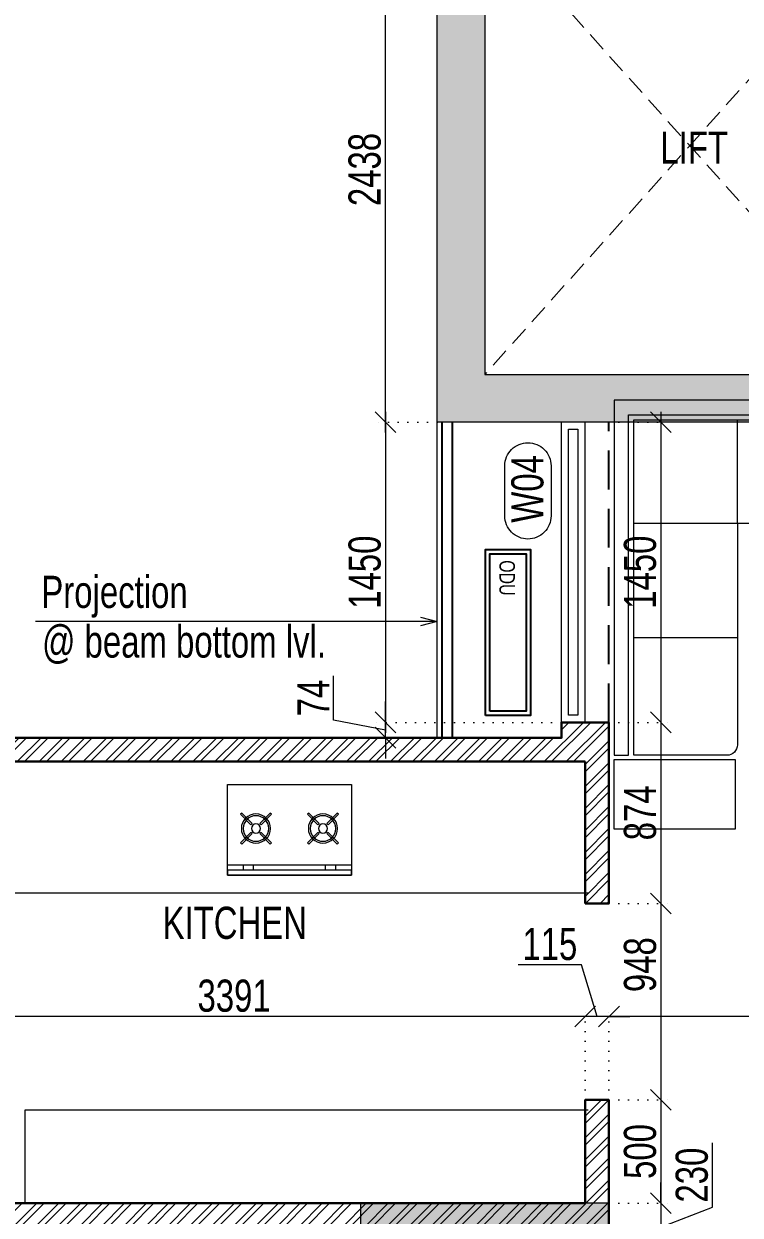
# Model space of a CAD drawing. Header units: inches. Extents: x 785882 to 928568, y 496782 to 576896.
# Drawn here: x 865376 to 868836, y 547754 to 553506 of the extents above; entities that cross this region are included whole.
import ezdxf
from ezdxf.enums import TextEntityAlignment as Align

# ---------------------------------------------------------------- set-up
doc = ezdxf.new("R2010")
doc.units = ezdxf.units.IN
doc.header["$LTSCALE"] = 750
doc.header["$MEASUREMENT"] = 0
for name, pattern in [('DOT', [0.25, 0, -0.25]), ('HIDDEN', [0.375, 0.25, -0.125]), ('HIDDEN2', [0.1875, 0.125, -0.0625])]:
    doc.linetypes.add(name, pattern=pattern)
for name, color, linetype, lineweight in [('COLUMN', 5, 'Continuous', 13), ('DIMENSION WORKING-MSA', 222, 'Continuous', 13), ('DOTTED LINE-MSA', 3, 'HIDDEN2', 13), ('ELE-04-MSA', 139, 'Continuous', 15), ('FURNITURE-MSA', 251, 'Continuous', 5), ('TEXT DETAIL-MSA', 212, 'Continuous', 13), ('TEXT ROOM NAME-MSA', 210, 'Continuous', 13), ('WALL HATCH-MSA', 251, 'Continuous', 9), ('WALL-MSA', 32, 'Continuous', 30), ('WINDOE NO-MAS', 4, 'Continuous', 9), ('WINDOW-MSA', 50, 'Continuous', 13)]:
    doc.layers.add(name, color=color, linetype=linetype, lineweight=lineweight)
doc.layers.add('ELE-02-MSA', color=4, linetype='Continuous')
doc.layers.add('R.C.C HATCH-MSA', color=250, linetype='Continuous')
doc.styles.add('125', font='swisscl.ttf', dxfattribs={"height": 125})
doc.styles.add('AR', font='swisscl.ttf')
doc.styles.add('ARIAL', font='swisscl.ttf', dxfattribs={"height": 360})
doc.styles.add('Arial Narrow', font='swisscl.ttf', dxfattribs={"height": 150})
doc.styles.add('Arial-Reg', font='swisscl.ttf', dxfattribs={"height": 155})
doc.styles.add('Arial-Reg+0.8Sc', font='swisscl.ttf')
doc.styles.add('MtXpl_Swis721_LtCn_B', font='swisscl.ttf')
doc.dimstyles.new('100 K.T', dxfattribs={"dimtxt": 360, "dimasz": 80, "dimexe": 0.18, "dimexo": 0.0625, "dimgap": 1, "dimtad": 1, "dimdec": 0, "dimzin": 0, "dimdsep": 46, "dimtxsty": 'ARIAL', "dimblk": 'DOT', "dimcen": 0.09, "dimse1": 1, "dimse2": 1, "dimclrd": 50, "dimclrt": 256, "dimadec": 0, "dimazin": 0, "dimtfac": 1, "dimtdec": 0, "dimtofl": 0, "dimtmove": 1, "dimatfit": 0, "dimfxl": 1, "dimtolj": 1, "dimtzin": 0, "dimlwd": -1, "dimarcsym": 0})
doc.dimstyles.new('WORKING DIM', dxfattribs={"dimtxt": 155, "dimasz": 100, "dimexe": 50, "dimexo": 0, "dimgap": 20, "dimtad": 1, "dimdec": 0, "dimzin": 0, "dimdsep": 46, "dimtxsty": 'AR', "dimblk": 'OBLIQUE', "dimcen": 0.09, "dimdle": 50, "dimclrd": 256, "dimclre": 250, "dimclrt": 256, "dimadec": 0, "dimazin": 0, "dimtfac": 1, "dimtdec": 0, "dimtofl": 0, "dimtmove": 1, "dimatfit": 0, "dimfxl": 1, "dimtolj": 1, "dimtzin": 0, "dimlwd": -1, "dimlwe": -1, "dimarcsym": 0})
pattern_1 = [(45, (36976.4, 0), (-53.0330086, 53.0330086), []), (45, (37011.755, 0), (-53.0330086, 53.0330086), [])]

# ---------------------------------------------------------------- blocks, each defined once
blk = doc.blocks.new('BLOCK-G & H TYPICAL COLOUMN')
at = {"layer": 'R.C.C HATCH-MSA'}
h = blk.add_hatch(color=256, dxfattribs=at)
h.dxf.hatch_style = 1
h.paths.add_polyline_path([(172697.62, -104207.75), (172688.57, -104207.75), (172688.57, -104255), (172697.62, -104255)])
h.paths.add_polyline_path([(172327.12, -104207.75), (172336.18, -104207.75), (172336.18, -104255), (172327.12, -104255)])
h.paths.add_polyline_path([(172819.88, -104207.75), (172819.88, -104216.81), (172867.12, -104216.81), (172867.12, -104207.75)])
h.paths.add_polyline_path([(172204.87, -104207.75), (172204.87, -104216.81), (172157.62, -104216.81), (172157.62, -104207.75)])
h.paths.add_polyline_path([(172561.18, -104240.06), (172552.12, -104240.06), (172552.12, -104287.31), (172561.18, -104287.31)])
h.paths.add_polyline_path([(172463.57, -104240.06), (172472.62, -104240.06), (172472.62, -104287.31), (172463.57, -104287.31)])
h.paths.add_polyline_path([(172177.87, -104422.2), (172177.87, -104431.25), (172130.62, -104431.25), (172130.62, -104422.2)])
h.paths.add_polyline_path([(172894.12, -104422.2), (172894.12, -104431.25), (172846.88, -104431.25), (172846.88, -104422.2)])
h.paths.add_polyline_path([(172336.12, -104486.75), (172336.12, -104495.81), (172288.87, -104495.81), (172288.87, -104486.75)])
h.paths.add_polyline_path([(172202.62, -104543.75), (172202.62, -104552.81), (172155.37, -104552.81), (172155.37, -104543.75)])
h.paths.add_polyline_path([(172822.13, -104543.75), (172822.13, -104552.81), (172869.37, -104552.81), (172869.37, -104543.75)])
h.paths.add_polyline_path([(172516.9, -104495.81), (172507.85, -104495.81), (172507.85, -104448.56), (172516.9, -104448.56)])
h.paths.add_polyline_path([(172697.62, -104104.25), (172688.57, -104104.25), (172688.57, -104057.01), (172697.62, -104057.01)])
h.paths.add_polyline_path([(172327.12, -104104.25), (172336.18, -104104.25), (172336.18, -104057.01), (172327.12, -104057.01)])
h.paths.add_polyline_path([(172819.88, -104104.25), (172819.88, -104095.2), (172867.12, -104095.2), (172867.12, -104104.25)])
h.paths.add_polyline_path([(172204.87, -104104.25), (172204.87, -104095.2), (172157.62, -104095.2), (172157.62, -104104.25)])
h.paths.add_polyline_path([(172561.18, -104071.94), (172552.12, -104071.94), (172552.12, -104024.7), (172561.18, -104024.7)])
h.paths.add_polyline_path([(172463.57, -104071.94), (172472.62, -104071.94), (172472.62, -104024.7), (172463.57, -104024.7)])
h.paths.add_polyline_path([(172177.87, -103889.81), (172177.87, -103880.75), (172130.62, -103880.75), (172130.62, -103889.81)])
h.paths.add_polyline_path([(172894.12, -103889.81), (172894.12, -103880.75), (172846.88, -103880.75), (172846.88, -103889.81)])
h.paths.add_polyline_path([(172336.12, -103825.25), (172336.12, -103816.2), (172288.87, -103816.2), (172288.87, -103825.25)])
h.paths.add_polyline_path([(172202.62, -103768.25), (172202.62, -103759.2), (172155.37, -103759.2), (172155.37, -103768.25)])
h.paths.add_polyline_path([(172822.13, -103768.25), (172822.13, -103759.2), (172869.37, -103759.2), (172869.37, -103768.25)])
h.paths.add_polyline_path([(172516.9, -103816.2), (172507.85, -103816.2), (172507.85, -103863.44), (172516.9, -103863.44)])
h.paths.add_polyline_path([(172548.37, -103699.31), (172548.37, -103690.25), (172595.62, -103690.25), (172595.62, -103699.31)])
h.paths.add_polyline_path([(172476.37, -103699.31), (172476.37, -103690.25), (172429.13, -103690.25), (172429.13, -103699.31)])
h.paths.add_polyline_path([(172726.82, -103612.31), (172726.82, -103603.25), (172774.06, -103603.25), (172774.06, -103612.31)])
h.paths.add_polyline_path([(172297.93, -103612.31), (172297.93, -103603.25), (172250.69, -103603.25), (172250.69, -103612.31)])
h.paths.add_polyline_path([(172920.37, -103523.81), (172920.37, -103514.75), (172857.56, -103514.75), (172857.56, -103523.81)])
h.paths.add_polyline_path([(172104.37, -103523.81), (172104.37, -103514.75), (172167.19, -103514.75), (172167.19, -103523.81)])
h.paths.add_polyline_path([(172476.37, -103492.94), (172467.32, -103492.94), (172467.32, -103445.7), (172476.37, -103445.7)])
h.paths.add_polyline_path([(172548.37, -103492.94), (172557.43, -103492.94), (172557.43, -103445.7), (172548.37, -103445.7)])
h.paths.add_polyline_path([(172663.43, -103454.75), (172759.5, -103454.75), (172759.5, -103349.7), (172663.43, -103349.7), (172663.43, -103358.75), (172750.44, -103358.75), (172750.44, -103445.7), (172663.43, -103445.7)])
h.paths.add_polyline_path([(172361.32, -103454.75), (172265.25, -103454.75), (172265.25, -103349.7), (172361.32, -103349.7), (172361.32, -103358.75), (172274.31, -103358.75), (172274.31, -103445.7), (172361.32, -103445.7)])
h.paths.add_polyline_path([(172428.37, -103358.75), (172419.32, -103358.75), (172419.32, -103311.51), (172428.37, -103311.51)])
h.paths.add_polyline_path([(172428.37, -103132.74), (172419.32, -103132.74), (172419.32, -103179.99), (172428.37, -103179.99)])
h.paths.add_polyline_path([(172151.62, -103286.75), (172151.62, -103277.7), (172104.37, -103277.7), (172104.37, -103286.75)])
h.paths.add_polyline_path([(172245.43, -103162.74), (172245.43, -103153.68), (172198.19, -103153.68), (172198.19, -103162.74)])
h.paths.add_polyline_path([(172428.37, -103021.25), (172419.32, -103021.25), (172419.32, -103068.5), (172428.37, -103068.5)])
h.paths.add_polyline_path([(172245.43, -102997.25), (172236.37, -102997.25), (172236.37, -103044.5), (172245.43, -103044.5)])
h.paths.add_polyline_path([(172104.37, -102997.25), (172104.37, -103006.31), (172151.62, -103006.31), (172151.62, -102997.25)])
h.paths.add_polyline_path([(172596.37, -103358.75), (172605.43, -103358.75), (172605.43, -103311.51), (172596.37, -103311.51)])
h.paths.add_polyline_path([(172596.37, -103132.74), (172605.43, -103132.74), (172605.43, -103179.99), (172596.37, -103179.99)])
h.paths.add_polyline_path([(172873.13, -103286.75), (172873.13, -103277.7), (172920.37, -103277.7), (172920.37, -103286.75)])
h.paths.add_polyline_path([(172779.32, -103162.74), (172779.32, -103153.68), (172826.56, -103153.68), (172826.56, -103162.74)])
h.paths.add_polyline_path([(172596.37, -103021.25), (172605.43, -103021.25), (172605.43, -103068.5), (172596.37, -103068.5)])
h.paths.add_polyline_path([(172779.32, -102997.25), (172788.37, -102997.25), (172788.37, -103044.5), (172779.32, -103044.5)])
h.paths.add_polyline_path([(172920.37, -102997.25), (172920.37, -103006.31), (172873.13, -103006.31), (172873.13, -102997.25)])
h.paths.add_polyline_path([(172548.37, -104612.7), (172548.37, -104621.75), (172595.62, -104621.75), (172595.62, -104612.7)])
h.paths.add_polyline_path([(172476.37, -104612.7), (172476.37, -104621.75), (172429.13, -104621.75), (172429.13, -104612.7)])
h.paths.add_polyline_path([(172297.93, -104699.7), (172297.93, -104708.75), (172250.69, -104708.75), (172250.69, -104699.7)])
h.paths.add_polyline_path([(172104.37, -104788.2), (172104.37, -104797.25), (172167.19, -104797.25), (172167.19, -104788.2)])
h.paths.add_polyline_path([(172726.82, -104699.7), (172726.82, -104708.75), (172774.06, -104708.75), (172774.06, -104699.7)])
h.paths.add_polyline_path([(172920.37, -104788.2), (172920.37, -104797.25), (172857.56, -104797.25), (172857.56, -104788.2)])
h.paths.add_polyline_path([(172476.37, -104819.06), (172467.32, -104819.06), (172467.32, -104866.31), (172476.37, -104866.31)])
h.paths.add_polyline_path([(172548.37, -104819.06), (172557.43, -104819.06), (172557.43, -104866.31), (172548.37, -104866.31)])
h.paths.add_polyline_path([(172663.43, -104857.25), (172759.5, -104857.25), (172759.5, -104962.31), (172663.43, -104962.31), (172663.43, -104953.25), (172750.44, -104953.25), (172750.44, -104866.31), (172663.43, -104866.31)])
h.paths.add_polyline_path([(172361.32, -104857.25), (172265.25, -104857.25), (172265.25, -104962.31), (172361.32, -104962.31), (172361.32, -104953.25), (172274.31, -104953.25), (172274.31, -104866.31), (172361.32, -104866.31)])
h.paths.add_polyline_path([(172428.37, -104953.25), (172419.32, -104953.25), (172419.32, -105000.5), (172428.37, -105000.5)])
h.paths.add_polyline_path([(172428.37, -105178.31), (172419.32, -105178.31), (172419.32, -105131.06), (172428.37, -105131.06)])
h.paths.add_polyline_path([(172151.62, -105025.25), (172151.62, -105034.31), (172104.37, -105034.31), (172104.37, -105025.25)])
h.paths.add_polyline_path([(172245.43, -105072.5), (172236.37, -105072.5), (172236.37, -105025.25), (172245.43, -105025.25)])
h.paths.add_polyline_path([(172428.37, -105290.75), (172419.32, -105290.75), (172419.32, -105243.51), (172428.37, -105243.51)])
h.paths.add_polyline_path([(172245.43, -105314.75), (172236.37, -105314.75), (172236.37, -105267.51), (172245.43, -105267.51)])
h.paths.add_polyline_path([(172104.37, -105277.35), (172113.43, -105277.35), (172113.43, -105314.75), (172104.37, -105314.75)])
h.paths.add_polyline_path([(172596.37, -104953.25), (172605.43, -104953.25), (172605.43, -105000.5), (172596.37, -105000.5)])
h.paths.add_polyline_path([(172596.37, -105178.31), (172605.43, -105178.31), (172605.43, -105131.06), (172596.37, -105131.06)])
h.paths.add_polyline_path([(172873.13, -105025.25), (172873.13, -105034.31), (172920.37, -105034.31), (172920.37, -105025.25)])
h.paths.add_polyline_path([(172788.37, -105025.25), (172779.32, -105025.25), (172779.32, -105072.5), (172788.37, -105072.5)])
h.paths.add_polyline_path([(172596.37, -105290.75), (172605.43, -105290.75), (172605.43, -105243.51), (172596.37, -105243.51)])
h.paths.add_polyline_path([(172779.32, -105314.75), (172788.37, -105314.75), (172788.37, -105267.51), (172779.32, -105267.51)])
h.paths.add_polyline_path([(172911.32, -105314.75), (172920.37, -105314.75), (172920.37, -105277.35), (172911.32, -105277.35)])
h.paths.add_polyline_path([(172688.63, -104486.75), (172688.63, -104495.81), (172735.87, -104495.81), (172735.87, -104486.75)])
h.paths.add_polyline_path([(172688.63, -103825.25), (172688.63, -103816.2), (172735.87, -103816.2), (172735.87, -103825.25)])
at = {"layer": 'COLUMN'}
for points in [[(172361.32, -103454.75), (172265.25, -103454.75), (172265.25, -103349.7), (172361.32, -103349.7), (172361.32, -103358.75), (172274.31, -103358.75), (172274.31, -103445.7), (172361.32, -103445.7)], [(172297.93, -103612.31), (172297.93, -103603.25), (172250.69, -103603.25), (172250.69, -103612.31)]]:
    blk.add_lwpolyline(points, close=True, dxfattribs=at)
blk = doc.blocks.new('_Dot')
at = {"linetype": 'ByBlock', "lineweight": -2}
blk.add_line((-0.5, 0), (-1, 0), dxfattribs=at)
at = {"linetype": 'ByBlock', "const_width": 0.5}
blk.add_lwpolyline([(-0.25, 0, 1), (0.25, 0, 1)], format="xyb", close=True, dxfattribs=at)
blk = doc.blocks.new('STUV')
at = {"layer": 'FURNITURE-MSA'}
for p, q in [((168.7, 0, 0), (168.7, -600, 0)), ((-81.5, -69.6), (-75.3, -63.3)), ((-31.4, -119.7), (-81.5, -69.6)), ((-75.3, -63.3), (-25.2, -113.4)), ((-25.2, -113.4), (-31.4, -119.7)), ((11.8, -113.4), (61.9, -63.3)), ((18.1, -119.7), (11.8, -113.4)), ((68.2, -69.6), (18.1, -119.7)), ((61.9, -63.3), (68.2, -69.6)), ((168.7, -75.9, 0), (193.7, -75.9, 0)), ((-81.5, -206.8), (-31.4, -156.7)), ((-25.2, -162.9), (-75.3, -213)), ((-31.4, -156.7), (-25.2, -162.9)), ((11.8, -162.9), (18.1, -156.7)), ((61.9, -213), (11.8, -162.9)), ((18.1, -156.7), (68.2, -206.8)), ((193.7, -125.7, 0), (168.7, -125.7, 0)), ((-75.3, -213), (-81.5, -206.8)), ((68.2, -206.8), (61.9, -213)), ((-81.5, -393.2), (-75.3, -387)), ((-31.4, -443.3), (-81.5, -393.2)), ((-75.3, -387), (-25.2, -437.1)), ((11.8, -437.1), (61.9, -387)), ((68.2, -393.2), (18.1, -443.3)), ((61.9, -387), (68.2, -393.2)), ((-25.2, -437.1), (-31.4, -443.3)), ((18.1, -443.3), (11.8, -437.1)), ((-81.5, -530.4), (-31.4, -480.3)), ((-25.2, -486.6), (-75.3, -536.7)), ((-31.4, -480.3), (-25.2, -486.6)), ((11.8, -486.6), (18.1, -480.3)), ((61.9, -536.7), (11.8, -486.6)), ((18.1, -480.3), (68.2, -530.4)), ((193.7, -474.3, 0), (168.7, -474.3, 0)), ((-75.3, -536.7), (-81.5, -530.4)), ((68.2, -530.4), (61.9, -536.7)), ((193.7, -524.1, 0), (168.7, -524.1, 0))]:
    blk.add_line(p, q, dxfattribs=at)
for points in [[(-218.6, -600), (218.6, -600), (218.6, 0), (-218.6, 0)], [(218.6, -600), (193.7, -600), (193.7, 0), (218.6, 0)]]:
    blk.add_lwpolyline(points, close=True, dxfattribs=at)
for centre, radius in [((-6.7, -138.2), 70.6), ((-6.7, -138.2), 61.8), ((-6.7, -138.2), 22.1), ((-6.7, -461.8), 70.6), ((-6.7, -461.8), 61.8), ((-6.7, -461.8), 22.1)]:
    blk.add_circle(centre, radius, dxfattribs=at)
blk = doc.blocks.new('A$Caebde61c')
at = {"layer": 'FURNITURE-MSA'}
for p, q in [((5536.3, -12110.5, 0), (5536.3, -11610.5, 0)), ((5536.3, -12110.5, 0), (5036.3, -12110.5, 0)), ((5536.3, -12661.8, 0), (5036.3, -12661.8, 0)), ((4816.3, -13894.5), (1395.4, -13894.5)), ((4816.3, -14942.4), (2095.4, -14942.4)), ((2095.4, -14942.4), (2095.4, -15392.4))]:
    blk.add_line(p, q, dxfattribs=at)
for points in [[(4941, -13229.1), (5011.3, -13229.1), (5011.3, -11585.5), (7736.3, -11585.5), (7736.3, -11515.5), (4941.3, -11515.5)], [(5526, -13249.1), (5526, -13585.5), (4941, -13585.5), (4941, -13249.1)]]:
    blk.add_lwpolyline(points, close=True, dxfattribs=at)
blk.add_lwpolyline([(5036.3, -11610.5), (7736.3, -11610.5), (7736.3, -12060.5, -0.414214), (7686.3, -12110.5), (5536.3, -12110.5), (5536.3, -13179.1, -0.414214), (5486.3, -13229.1), (5036.3, -13229.1), (5036.3, -11610.5)], format="xyb", dxfattribs=at)
at = {"layer": 'FURNITURE-MSA', "xscale": -1, "rotation": 90}
blk.add_blockref('STUV', (3073.2, -13589.8, 0), dxfattribs=at)
blk = doc.blocks.new('Win-Tag-03')
blk.add_lwpolyline([(-130, 120), (130, 120, -0.414214), (250, 0), (250, 0, -0.414214), (130, -120), (-130, -120, -0.414214), (-250, 0), (-250, 0, -0.414214)], format="xyb", close=True)
blk = doc.blocks.new('A$Cbea8c011')
at = {"layer": 'ELE-02-MSA', "elevation": 0}
for points in [[(400, -108.3), (-400, -108.3), (-400, 108.3), (400, 108.3)], [(380, -88.3), (-380, -88.3), (-380, 88.3), (380, 88.3)]]:
    blk.add_lwpolyline(points, close=True, dxfattribs=at)
at = {"layer": 'TEXT DETAIL-MSA', "style": 'Arial Narrow'}
blk.add_text('ODU', height=75, dxfattribs=at).set_placement((-349.2, -41.5, 0))
blk = doc.blocks.new('_Oblique')
at = {"color": 0, "linetype": 'ByBlock', "lineweight": -2}
blk.add_line((-0.5, -0.5), (0.5, 0.5), dxfattribs=at)
blk = doc.blocks.new('*D2146')
at = {"layer": 'Defpoints', "color": 0, "ltscale": 0.25, "transparency": 16777216}
for p in [(861785.9, 554021.9), (866038.7, 554021.9), (862685.9, 550059.5)]:
    blk.add_point(p, dxfattribs=at)
at = {"layer": 'DIMENSION WORKING-MSA', "ltscale": 0.25, "transparency": 16777216}
blk.add_line((861785.9, 550009.5), (861785.9, 554071.9), dxfattribs=at)
at = {"layer": 'DIMENSION WORKING-MSA', "color": 250, "linetype": 'DOT', "ltscale": 0.25, "transparency": 16777216}
for p, q in [((866038.7, 554021.9), (861735.9, 554021.9)), ((862685.9, 550059.5), (861735.9, 550059.5))]:
    blk.add_line(p, q, dxfattribs=at)
at = {"layer": 'DIMENSION WORKING-MSA', "ltscale": 0.25, "transparency": 16777216, "xscale": 100, "yscale": 100, "zscale": 100}
for p, rotation in [((861785.9, 554021.9), 90), ((861785.9, 550059.5), 270)]:
    blk.add_blockref('_Oblique', p, dxfattribs=dict(at, rotation=rotation))
at = {"layer": 'DIMENSION WORKING-MSA', "ltscale": 0.25, "transparency": 16777216, "insert": (861686.4, 552040.7), "char_height": 155, "attachment_point": 5, "rotation": 90, "style": 'AR'}
blk.add_mtext('\\A1;3962', dxfattribs=at)
blk = doc.blocks.new('*D2127')
at = {"layer": 'Defpoints', "color": 0, "ltscale": 0.25, "transparency": 16777216}
for p in [(861135.9, 554021.9), (866038.7, 554021.9), (862685.9, 550059.5)]:
    blk.add_point(p, dxfattribs=at)
at = {"layer": 'DIMENSION WORKING-MSA', "ltscale": 0.25, "transparency": 16777216}
blk.add_line((861135.9, 550009.5), (861135.9, 554071.9), dxfattribs=at)
at = {"layer": 'DIMENSION WORKING-MSA', "color": 250, "linetype": 'DOT', "ltscale": 0.25, "transparency": 16777216}
for p, q in [((866038.7, 554021.9), (861085.9, 554021.9)), ((862685.9, 550059.5), (861085.9, 550059.5))]:
    blk.add_line(p, q, dxfattribs=at)
at = {"layer": 'DIMENSION WORKING-MSA', "ltscale": 0.25, "transparency": 16777216, "xscale": 100, "yscale": 100, "zscale": 100}
for p, rotation in [((861135.9, 554021.9), 90), ((861135.9, 550059.5), 270)]:
    blk.add_blockref('_Oblique', p, dxfattribs=dict(at, rotation=rotation))
at = {"layer": 'DIMENSION WORKING-MSA', "ltscale": 0.25, "transparency": 16777216, "insert": (861036.4, 552040.7), "char_height": 155, "attachment_point": 5, "rotation": 90, "style": 'AR'}
blk.add_mtext('\\A1;3962', dxfattribs=at)
blk = doc.blocks.new('*D2046')
at = {"layer": 'Defpoints', "color": 0, "ltscale": 0.25, "transparency": 16777216}
for p in [(868202.2, 551583.5), (868202.2, 550133.5), (868452.2, 550133.5)]:
    blk.add_point(p, dxfattribs=at)
at = {"layer": 'DIMENSION WORKING-MSA', "ltscale": 0.25, "transparency": 16777216}
blk.add_line((868452.2, 551633.5), (868452.2, 550083.5), dxfattribs=at)
at = {"layer": 'DIMENSION WORKING-MSA', "color": 250, "linetype": 'DOT', "ltscale": 0.25, "transparency": 16777216}
for p, q in [((868202.2, 551583.5), (868502.2, 551583.5)), ((868202.2, 550133.5), (868502.2, 550133.5))]:
    blk.add_line(p, q, dxfattribs=at)
at = {"layer": 'DIMENSION WORKING-MSA', "ltscale": 0.25, "transparency": 16777216, "xscale": 100, "yscale": 100, "zscale": 100}
for p, rotation in [((868452.2, 551583.5), 90), ((868452.2, 550133.5), 270)]:
    blk.add_blockref('_Oblique', p, dxfattribs=dict(at, rotation=rotation))
at = {"layer": 'DIMENSION WORKING-MSA', "ltscale": 0.25, "transparency": 16777216, "insert": (868352.8, 550858.5), "char_height": 155, "attachment_point": 5, "rotation": 90, "style": 'AR'}
blk.add_mtext('\\A1;1450', dxfattribs=at)
blk = doc.blocks.new('*D2047')
at = {"layer": 'Defpoints', "color": 0, "ltscale": 0.25, "transparency": 16777216}
for p in [(868202.2, 550133.5), (868202.2, 549259.5), (868452.2, 549259.5)]:
    blk.add_point(p, dxfattribs=at)
at = {"layer": 'DIMENSION WORKING-MSA', "color": 250, "linetype": 'DOT', "ltscale": 0.25, "transparency": 16777216}
for p, q in [((868202.2, 550133.5), (868502.2, 550133.5)), ((868202.2, 549259.5), (868502.2, 549259.5))]:
    blk.add_line(p, q, dxfattribs=at)
at = {"layer": 'DIMENSION WORKING-MSA', "ltscale": 0.25, "transparency": 16777216}
blk.add_line((868452.2, 550183.5), (868452.2, 549209.5), dxfattribs=at)
at = {"layer": 'DIMENSION WORKING-MSA', "ltscale": 0.25, "transparency": 16777216, "xscale": 100, "yscale": 100, "zscale": 100}
for p, rotation in [((868452.2, 550133.5), 90), ((868452.2, 549259.5), 270)]:
    blk.add_blockref('_Oblique', p, dxfattribs=dict(at, rotation=rotation))
at = {"layer": 'DIMENSION WORKING-MSA', "ltscale": 0.25, "transparency": 16777216, "insert": (868352.8, 549696.5), "char_height": 155, "attachment_point": 5, "rotation": 90, "style": 'AR'}
blk.add_mtext('\\A1;874', dxfattribs=at)
blk = doc.blocks.new('*D2048')
at = {"layer": 'Defpoints', "color": 0, "ltscale": 0.25, "transparency": 16777216}
for p in [(868202.2, 549259.5), (868202.2, 548311.6), (868452.2, 548311.6)]:
    blk.add_point(p, dxfattribs=at)
at = {"layer": 'DIMENSION WORKING-MSA', "ltscale": 0.25, "transparency": 16777216}
blk.add_line((868452.2, 549309.5), (868452.2, 548261.6), dxfattribs=at)
at = {"layer": 'DIMENSION WORKING-MSA', "color": 250, "linetype": 'DOT', "ltscale": 0.25, "transparency": 16777216}
for p, q in [((868202.2, 549259.5), (868502.2, 549259.5)), ((868202.2, 548311.6), (868502.2, 548311.6))]:
    blk.add_line(p, q, dxfattribs=at)
at = {"layer": 'DIMENSION WORKING-MSA', "ltscale": 0.25, "transparency": 16777216, "xscale": 100, "yscale": 100, "zscale": 100}
for p, rotation in [((868452.2, 549259.5), 90), ((868452.2, 548311.6), 270)]:
    blk.add_blockref('_Oblique', p, dxfattribs=dict(at, rotation=rotation))
at = {"layer": 'DIMENSION WORKING-MSA', "ltscale": 0.25, "transparency": 16777216, "insert": (868352.8, 548963.5), "char_height": 155, "attachment_point": 5, "rotation": 90, "style": 'AR'}
blk.add_mtext('\\A1;948', dxfattribs=at)
blk = doc.blocks.new('*D2049')
at = {"layer": 'Defpoints', "color": 0, "ltscale": 0.25, "transparency": 16777216}
for p in [(868202.2, 548311.6), (868202.2, 547811.6), (868452.2, 547811.6)]:
    blk.add_point(p, dxfattribs=at)
at = {"layer": 'DIMENSION WORKING-MSA', "ltscale": 0.25, "transparency": 16777216}
blk.add_line((868452.2, 548361.6), (868452.2, 547761.6), dxfattribs=at)
at = {"layer": 'DIMENSION WORKING-MSA', "color": 250, "linetype": 'DOT', "ltscale": 0.25, "transparency": 16777216}
for p, q in [((868202.2, 548311.6), (868502.2, 548311.6)), ((868202.2, 547811.6), (868502.2, 547811.6))]:
    blk.add_line(p, q, dxfattribs=at)
at = {"layer": 'DIMENSION WORKING-MSA', "ltscale": 0.25, "transparency": 16777216, "xscale": 100, "yscale": 100, "zscale": 100}
for p, rotation in [((868452.2, 548311.6), 90), ((868452.2, 547811.6), 270)]:
    blk.add_blockref('_Oblique', p, dxfattribs=dict(at, rotation=rotation))
at = {"layer": 'DIMENSION WORKING-MSA', "ltscale": 0.25, "transparency": 16777216, "insert": (868352.8, 548061.6), "char_height": 155, "attachment_point": 5, "rotation": 90, "style": 'AR'}
blk.add_mtext('\\A1;500', dxfattribs=at)
blk = doc.blocks.new('*D1957')
at = {"layer": 'Defpoints', "color": 0, "ltscale": 0.25, "transparency": 16777216}
for p in [(868202.2, 547811.6), (868202.2, 547581.6), (868452.2, 547581.6)]:
    blk.add_point(p, dxfattribs=at)
at = {"layer": 'DIMENSION WORKING-MSA', "ltscale": 0.25, "transparency": 16777216}
for p, q in [((868702.2, 547792.1), (868702.2, 548102.8)), ((868452.2, 547811.6), (868452.2, 547911.6)), ((868452.2, 547811.6), (868452.2, 547581.6)), ((868452.2, 547696.6), (868702.2, 547792.1)), ((868452.2, 547581.6), (868452.2, 547481.6))]:
    blk.add_line(p, q, dxfattribs=at)
at = {"layer": 'DIMENSION WORKING-MSA', "color": 250, "linetype": 'DOT', "ltscale": 0.25, "transparency": 16777216}
for p, q in [((868202.2, 547811.6), (868502.2, 547811.6)), ((868202.2, 547581.6), (868502.2, 547581.6))]:
    blk.add_line(p, q, dxfattribs=at)
at = {"layer": 'DIMENSION WORKING-MSA', "ltscale": 0.25, "transparency": 16777216, "xscale": 100, "yscale": 100, "zscale": 100}
for p, rotation in [((868452.2, 547811.6), 270), ((868452.2, 547581.6), 90)]:
    blk.add_blockref('_Oblique', p, dxfattribs=dict(at, rotation=rotation))
at = {"layer": 'DIMENSION WORKING-MSA', "ltscale": 0.25, "transparency": 16777216, "insert": (868602.7, 547947.4), "char_height": 155, "attachment_point": 5, "rotation": 90, "style": 'AR'}
blk.add_mtext('\\A1;230', dxfattribs=at)
blk = doc.blocks.new('*D1926')
at = {"layer": 'Defpoints', "color": 0, "ltscale": 0.25, "transparency": 16777216}
for p in [(868202.2, 548713.5), (870371.8, 548478.5), (868202.2, 548311.6)]:
    blk.add_point(p, dxfattribs=at)
at = {"layer": 'DIMENSION WORKING-MSA', "color": 250, "linetype": 'DOT', "ltscale": 0.25, "transparency": 16777216}
for p, q in [((868202.2, 548311.6), (868202.2, 548763.5)), ((870371.8, 548478.5), (870371.8, 548763.5))]:
    blk.add_line(p, q, dxfattribs=at)
at = {"layer": 'DIMENSION WORKING-MSA', "ltscale": 0.25, "transparency": 16777216}
blk.add_line((870421.8, 548713.5), (868152.2, 548713.5), dxfattribs=at)
at = {"layer": 'DIMENSION WORKING-MSA', "ltscale": 0.25, "transparency": 16777216, "xscale": 100, "yscale": 100, "zscale": 100, "rotation": 180}
blk.add_blockref('_Oblique', (868202.2, 548713.5), dxfattribs=at)
at = {"layer": 'DIMENSION WORKING-MSA', "ltscale": 0.25, "transparency": 16777216, "xscale": 100, "yscale": 100, "zscale": 100}
blk.add_blockref('_Oblique', (870371.8, 548713.5), dxfattribs=at)
at = {"layer": 'DIMENSION WORKING-MSA', "ltscale": 0.25, "transparency": 16777216, "insert": (869287, 548812.8), "char_height": 155, "attachment_point": 5, "style": 'AR'}
blk.add_mtext('\\A1;2170', dxfattribs=at)
blk = doc.blocks.new('*D1927')
at = {"layer": 'Defpoints', "color": 0, "ltscale": 0.25, "transparency": 16777216}
for p in [(868087.2, 548713.5), (868087.2, 548311.6), (868202.2, 548311.6)]:
    blk.add_point(p, dxfattribs=at)
at = {"layer": 'DIMENSION WORKING-MSA', "ltscale": 0.25, "transparency": 16777216}
for p, q in [((868069.9, 548963.5), (867763.1, 548963.5)), ((868144.7, 548713.5), (868069.9, 548963.5)), ((868087.2, 548713.5), (867987.2, 548713.5)), ((868202.2, 548713.5), (868087.2, 548713.5)), ((868202.2, 548713.5), (868302.2, 548713.5))]:
    blk.add_line(p, q, dxfattribs=at)
at = {"layer": 'DIMENSION WORKING-MSA', "color": 250, "linetype": 'DOT', "ltscale": 0.25, "transparency": 16777216}
for p, q in [((868087.2, 548311.6), (868087.2, 548763.5)), ((868202.2, 548311.6), (868202.2, 548763.5))]:
    blk.add_line(p, q, dxfattribs=at)
at = {"layer": 'DIMENSION WORKING-MSA', "ltscale": 0.25, "transparency": 16777216, "xscale": 100, "yscale": 100, "zscale": 100}
blk.add_blockref('_Oblique', (868087.2, 548713.5), dxfattribs=at)
at = {"layer": 'DIMENSION WORKING-MSA', "ltscale": 0.25, "transparency": 16777216, "xscale": 100, "yscale": 100, "zscale": 100, "rotation": 180}
blk.add_blockref('_Oblique', (868202.2, 548713.5), dxfattribs=at)
at = {"layer": 'DIMENSION WORKING-MSA', "ltscale": 0.25, "transparency": 16777216, "insert": (867916.5, 549062.5), "char_height": 155, "attachment_point": 5, "style": 'AR'}
blk.add_mtext('\\A1;115', dxfattribs=at)
blk = doc.blocks.new('*D1928')
at = {"layer": 'Defpoints', "color": 0, "ltscale": 0.25, "transparency": 16777216}
for p in [(864696.3, 548713.5), (864696.3, 548511.6), (868087.2, 548311.6)]:
    blk.add_point(p, dxfattribs=at)
at = {"layer": 'DIMENSION WORKING-MSA', "color": 250, "linetype": 'DOT', "ltscale": 0.25, "transparency": 16777216}
for p, q in [((864696.3, 548511.6), (864696.3, 548763.5)), ((868087.2, 548311.6), (868087.2, 548763.5))]:
    blk.add_line(p, q, dxfattribs=at)
at = {"layer": 'DIMENSION WORKING-MSA', "ltscale": 0.25, "transparency": 16777216}
blk.add_line((868137.2, 548713.5), (864646.3, 548713.5), dxfattribs=at)
at = {"layer": 'DIMENSION WORKING-MSA', "ltscale": 0.25, "transparency": 16777216, "xscale": 100, "yscale": 100, "zscale": 100, "rotation": 180}
blk.add_blockref('_Oblique', (864696.3, 548713.5), dxfattribs=at)
at = {"layer": 'DIMENSION WORKING-MSA', "ltscale": 0.25, "transparency": 16777216, "xscale": 100, "yscale": 100, "zscale": 100}
blk.add_blockref('_Oblique', (868087.2, 548713.5), dxfattribs=at)
at = {"layer": 'DIMENSION WORKING-MSA', "ltscale": 0.25, "transparency": 16777216, "insert": (866391.7, 548812.8), "char_height": 155, "attachment_point": 5, "style": 'AR'}
blk.add_mtext('\\A1;3391', dxfattribs=at)
blk = doc.blocks.new('*D1670')
at = {"layer": 'Defpoints', "color": 0, "ltscale": 0.25, "transparency": 16777216}
for p in [(867122.2, 550133.5), (867972.2, 550133.5), (867972.2, 550059.5)]:
    blk.add_point(p, dxfattribs=at)
at = {"layer": 'DIMENSION WORKING-MSA', "ltscale": 0.25, "transparency": 16777216}
for p, q in [((866872.2, 550143.7), (866872.2, 550357.9)), ((867122.2, 550133.5), (867122.2, 550233.5)), ((867122.2, 550096.5), (866872.2, 550143.7)), ((867122.2, 550059.5), (867122.2, 550133.5)), ((867122.2, 550059.5), (867122.2, 549959.5))]:
    blk.add_line(p, q, dxfattribs=at)
at = {"layer": 'DIMENSION WORKING-MSA', "color": 250, "linetype": 'DOT', "ltscale": 0.25, "transparency": 16777216}
for p, q in [((867972.2, 550133.5), (867072.2, 550133.5)), ((867972.2, 550059.5), (867072.2, 550059.5))]:
    blk.add_line(p, q, dxfattribs=at)
at = {"layer": 'DIMENSION WORKING-MSA', "ltscale": 0.25, "transparency": 16777216, "xscale": 100, "yscale": 100, "zscale": 100}
for p, rotation in [((867122.2, 550133.5), 270), ((867122.2, 550059.5), 90)]:
    blk.add_blockref('_Oblique', p, dxfattribs=dict(at, rotation=rotation))
at = {"layer": 'DIMENSION WORKING-MSA', "ltscale": 0.25, "transparency": 16777216, "insert": (866774.7, 550250.8), "char_height": 155, "attachment_point": 5, "rotation": 90, "style": 'AR'}
blk.add_mtext('\\A1;74', dxfattribs=at)
blk = doc.blocks.new('*D1671')
at = {"layer": 'Defpoints', "color": 0, "ltscale": 0.25, "transparency": 16777216}
for p in [(867372.2, 551583.5), (867122.2, 550133.5), (867972.2, 550133.5)]:
    blk.add_point(p, dxfattribs=at)
at = {"layer": 'DIMENSION WORKING-MSA', "ltscale": 0.25, "transparency": 16777216}
blk.add_line((867122.2, 551633.5), (867122.2, 550083.5), dxfattribs=at)
at = {"layer": 'DIMENSION WORKING-MSA', "color": 250, "linetype": 'DOT', "ltscale": 0.25, "transparency": 16777216}
for p, q in [((867372.2, 551583.5), (867072.2, 551583.5)), ((867972.2, 550133.5), (867072.2, 550133.5))]:
    blk.add_line(p, q, dxfattribs=at)
at = {"layer": 'DIMENSION WORKING-MSA', "ltscale": 0.25, "transparency": 16777216, "xscale": 100, "yscale": 100, "zscale": 100}
for p, rotation in [((867122.2, 551583.5), 90), ((867122.2, 550133.5), 270)]:
    blk.add_blockref('_Oblique', p, dxfattribs=dict(at, rotation=rotation))
at = {"layer": 'DIMENSION WORKING-MSA', "ltscale": 0.25, "transparency": 16777216, "insert": (867022.8, 550858.5), "char_height": 155, "attachment_point": 5, "rotation": 90, "style": 'AR'}
blk.add_mtext('\\A1;1450', dxfattribs=at)
blk = doc.blocks.new('*D1672')
at = {"layer": 'Defpoints', "color": 0, "ltscale": 0.25, "transparency": 16777216}
for p in [(867122.2, 554021.9), (867372.2, 554021.9), (867372.2, 551583.5)]:
    blk.add_point(p, dxfattribs=at)
at = {"layer": 'DIMENSION WORKING-MSA', "ltscale": 0.25, "transparency": 16777216}
blk.add_line((867122.2, 551533.5), (867122.2, 554071.9), dxfattribs=at)
at = {"layer": 'DIMENSION WORKING-MSA', "color": 250, "linetype": 'DOT', "ltscale": 0.25, "transparency": 16777216}
for p, q in [((867372.2, 554021.9), (867072.2, 554021.9)), ((867372.2, 551583.5), (867072.2, 551583.5))]:
    blk.add_line(p, q, dxfattribs=at)
at = {"layer": 'DIMENSION WORKING-MSA', "ltscale": 0.25, "transparency": 16777216, "xscale": 100, "yscale": 100, "zscale": 100}
for p, rotation in [((867122.2, 554021.9), 90), ((867122.2, 551583.5), 270)]:
    blk.add_blockref('_Oblique', p, dxfattribs=dict(at, rotation=rotation))
at = {"layer": 'DIMENSION WORKING-MSA', "ltscale": 0.25, "transparency": 16777216, "insert": (867022.7, 552802.7), "char_height": 155, "attachment_point": 5, "rotation": 90, "style": 'AR'}
blk.add_mtext('\\A1;2438', dxfattribs=at)

msp = doc.modelspace()

# ---------------------------------------------------------------- hatches: boundary and pattern name
at = {"layer": 'WALL HATCH-MSA'}
h = msp.add_hatch(dxfattribs=at)
h.set_pattern_fill('ANSI32', color=256, scale=200)
h.set_pattern_definition(pattern_1)
h.paths.add_polyline_path([(863285.9, 549829.5), (863285.9, 549629.5), (863400.9, 549629.5), (863400.9, 549944.5), (868087.2, 549944.5), (868087.2, 549259.5), (868202.2, 549259.5), (868202.2, 550133.5), (867972.2, 550133.5), (867972.2, 550059.5), (862685.9, 550059.5), (862685.9, 549829.5)])
h = msp.add_hatch(dxfattribs=at)
h.set_pattern_fill('ANSI32', color=256, scale=200)
h.set_pattern_definition(pattern_1)
h.paths.add_polyline_path([(862685.9, 547811.6), (862685.9, 547581.6), (863285.9, 547581.6), (863285.9, 547111.5), (863400.9, 547111.5), (863400.9, 547696.6), (868202.2, 547696.6), (868202.2, 548311.6), (868087.2, 548311.6), (868087.2, 547811.6), (864696.3, 547811.6), (864696.3, 548511.6), (864581.3, 548511.6), (864581.3, 547811.6), (863400.9, 547811.6), (863400.9, 548029.5), (863285.9, 548029.5), (863285.9, 547811.6)])

# ---------------------------------------------------------------- linework, layer by layer
at = {"layer": 'DOTTED LINE-MSA'}
for p, q in [((869582.2, 554021.9), (867602.2, 551813.5)), ((869582.2, 551813.5), (867602.2, 554021.9))]:
    msp.add_line(p, q, dxfattribs=at)
at = {"layer": 'ELE-02-MSA'}
for p, q in [((867397.2, 550060.9), (867397.2, 551583.5)), ((867447.2, 550060.9), (867447.2, 551583.5))]:
    msp.add_line(p, q, dxfattribs=at)
at = {"layer": 'ELE-02-MSA', "linetype": 'HIDDEN'}
msp.add_line((868202.2, 550133.5), (868202.2, 551583.5), dxfattribs=at)
at = {"layer": 'ELE-04-MSA'}
msp.add_line((867372.2, 550060.9), (867372.2, 551583.5), dxfattribs=at)
at = {"layer": 'WALL-MSA'}
for p, q in [((868202.2, 550133.5), (868202.2, 549259.5)), ((867972.2, 550059.5), (862685.9, 550059.5)), ((863400.9, 549944.5), (868087.2, 549944.5)), ((868087.2, 549944.5), (868087.2, 549259.5)), ((868087.2, 549259.5), (868202.2, 549259.5)), ((868087.2, 548311.6), (868087.2, 547811.6)), ((868087.2, 548311.6), (868202.2, 548311.6)), ((868202.2, 548311.6), (868202.2, 547696.6)), ((864696.3, 547811.6), (868087.2, 547811.6))]:
    msp.add_line(p, q, dxfattribs=at)
msp.add_lwpolyline([(868202.2, 550133.5), (867972.2, 550133.5), (867972.2, 550059.5)], dxfattribs=at)
at = {"layer": 'WINDOW-MSA'}
for p, q in [((867972.2, 550133.5), (867972.2, 551583.5)), ((868087.2, 550133.5), (868087.2, 551583.5))]:
    msp.add_line(p, q, dxfattribs=at)
msp.add_lwpolyline([(868052.2, 551548.5), (868052.2, 550168.5), (868007.2, 550168.5), (868007.2, 551548.5)], close=True, dxfattribs=at)

# ---------------------------------------------------------------- block references
at = {"rotation": 270.0000000000001}
msp.add_blockref('A$Cbea8c011', (867714.5, 550567.3, 0), dxfattribs=at)
at = {"layer": 'COLUMN', "xscale": 25.4, "yscale": 25.4, "zscale": 25.4}
msp.add_blockref('BLOCK-G & H TYPICAL COLOUMN', (-3508165.2, 3179334.2), dxfattribs=at)
at = {"layer": 'FURNITURE-MSA'}
msp.add_blockref('A$Caebde61c', (863285.9, 563204), dxfattribs=at)
at = {"layer": 'WINDOE NO-MAS', "xscale": 0.9300595238095237, "yscale": 0.9300595238095237, "zscale": 0.9300595238095237, "rotation": 269.9999999999999}
msp.add_blockref('Win-Tag-03', (867810.6, 551251.2), dxfattribs=at)

# ---------------------------------------------------------------- texts
at = {"layer": 'TEXT DETAIL-MSA', "style": '125'}
for s, p in [('Projection', (865814.2, 550763.5)), ('@ beam bottom lvl.', (866149.9, 550523.8))]:
    msp.add_text(s, height=155, dxfattribs=at).set_placement(p, align=Align.MIDDLE_CENTER)
at = {"layer": 'TEXT ROOM NAME-MSA', "lineweight": 0}
for s, style, p in [('LIFT', 'Arial-Reg', (868450.4, 552831)), ('KITCHEN', 'MtXpl_Swis721_LtCn_B', (866046.3, 549088.1, 0))]:
    msp.add_text(s, height=155, dxfattribs=dict(at, style=style)).set_placement(p)
at = {"layer": 'WINDOE NO-MAS', "style": 'Arial-Reg+0.8Sc'}
msp.add_text('W04', height=155, rotation=90, dxfattribs=at).set_placement((867808, 551260.6), align=Align.MIDDLE_CENTER)

# ---------------------------------------------------------------- dimensions: what is measured, and where the dimension line sits
at = {"layer": 'DIMENSION WORKING-MSA', "ltscale": 0.25}
for base, p1, p2, picture, middle in [((861135.9, 554021.9), (862685.9, 550059.5), (866038.7, 554021.9), '*D2127', (861036.4, 552040.7)), ((861785.9, 554021.9), (862685.9, 550059.5), (866038.7, 554021.9), '*D2146', (861686.4, 552040.7)), ((867122.2, 554021.9), (867372.2, 551583.5), (867372.2, 554021.9), '*D1672', (867022.7, 552802.7)), ((867122.2, 550133.5), (867372.2, 551583.5), (867972.2, 550133.5), '*D1671', (867022.8, 550858.5)), ((868452.2, 550133.5), (868202.2, 551583.5), (868202.2, 550133.5), '*D2046', (868352.8, 550858.5)), ((868452.2, 549259.5), (868202.2, 550133.5), (868202.2, 549259.5), '*D2047', (868352.8, 549696.5)), ((868452.2, 547811.6), (868202.2, 548311.6), (868202.2, 547811.6), '*D2049', (868352.8, 548061.6))]:
    dim = msp.add_linear_dim(base=base, p1=p1, p2=p2, angle=90, dimstyle='WORKING DIM', dxfattribs=at)
    dim.commit()
    dim.dimension.update_dxf_attribs({"geometry": picture, "text_midpoint": middle})
for base, p1, p2, picture, middle in [((867122.2, 550133.5), (867972.2, 550059.5), (867972.2, 550133.5), '*D1670', (866872.2, 550163.7)), ((868452.2, 548311.6), (868202.2, 549259.5), (868202.2, 548311.6), '*D2048', (868452.2, 548963.5)), ((868452.2, 547581.6), (868202.2, 547811.6), (868202.2, 547581.6), '*D1957', (868702.2, 547812.1))]:
    dim = msp.add_linear_dim(base=base, p1=p1, p2=p2, angle=90, dimstyle='WORKING DIM', dxfattribs=at)
    dim.commit()
    dim.dimension.update_dxf_attribs({"geometry": picture, "text_midpoint": middle, "dimtype": 160})
dim = msp.add_linear_dim(base=(868087.2, 548713.5), p1=(868202.2, 548311.6), p2=(868087.2, 548311.6), dimstyle='WORKING DIM', dxfattribs=at)
dim.commit()
dim.dimension.update_dxf_attribs({"geometry": '*D1927', "text_midpoint": (868049.9, 548963.5), "dimtype": 160})
for base, p1, p2, picture, middle in [((864696.3, 548713.5), (868087.2, 548311.6), (864696.3, 548511.6), '*D1928', (866391.7, 548812.8)), ((868202.2, 548713.5), (870371.8, 548478.5), (868202.2, 548311.6), '*D1926', (869287, 548812.8))]:
    dim = msp.add_linear_dim(base=base, p1=p1, p2=p2, dimstyle='WORKING DIM', dxfattribs=at)
    dim.commit()
    dim.dimension.update_dxf_attribs({"geometry": picture, "text_midpoint": middle})

# ---------------------------------------------------------------- leaders
at = {"layer": 'TEXT DETAIL-MSA'}
msp.add_leader([(867372.2, 550620), (866196.1, 550620), (865432.7, 550620)], dimstyle='100 K.T', override={"dimgap": 1, "dimtad": 0, "dimclrd": 256, "dimldrblk": 'Open30'}, dxfattribs=at)

doc.saveas('drawing.dxf')
